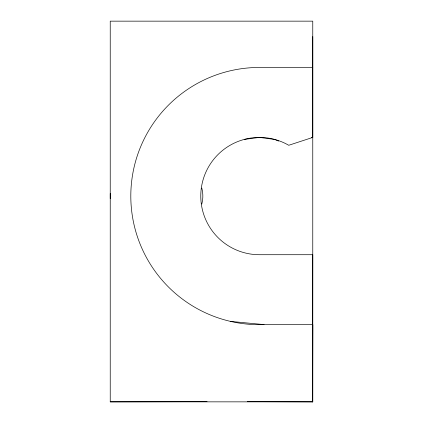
<?xml version="1.0" encoding="UTF-8"?>
<svg xmlns="http://www.w3.org/2000/svg" width="423" height="423" viewBox="0 0 423 423"><rect width="100%" height="100%" fill="white"/><g stroke="black" fill="none" stroke-linecap="round" stroke-linejoin="round"><path stroke-width="0.63" d="M312.766 36.584L312.766 401.85L110.234 401.85L110.234 21.15L312.766 21.15L312.766 137.417L288.75 145.274A58.649 58.649 0 0 0 202.776 180.885A58.649 58.649 0 0 0 259.426 254.715L312.766 254.715L312.629 401.85L312.766 324.6L264.068 324.6L230.641 321.417M312.708 401.85L312.766 324.6M244.245 139.416L259.426 137.417L274.606 139.416L278.609 141.076M311.455 137.56L312.766 137.417M110.234 401.85L207.069 401.639M312.766 67.537L254.783 67.537A128.613 128.613 0 0 0 130.892 200.708A128.613 128.613 0 0 0 264.068 324.6M247.344 401.639L312.766 401.85M110.255 198.688A144.047 144.047 0 0 1 110.255 193.443M201.782 188.076A30.868 30.868 0 0 1 201.782 204.055"/></g></svg>
